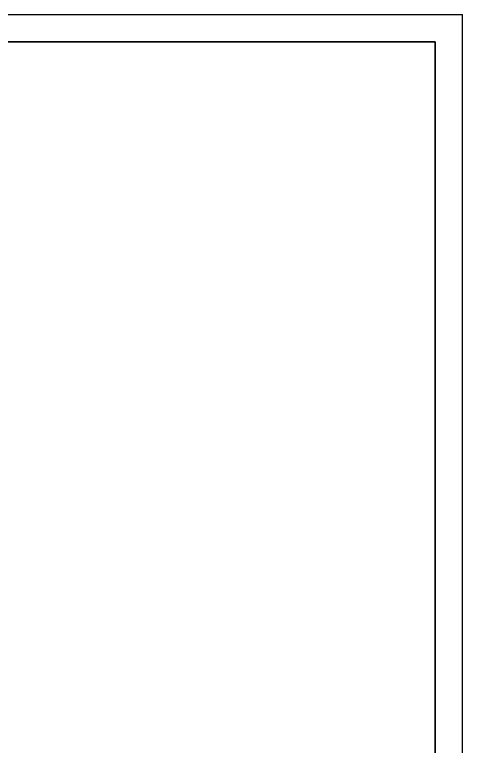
# Model space of a CAD drawing. Header units: millimetres. Extents: x 173791 to 206178, y -159089 to -143118.
# Drawn here: x 184197 to 185245, y -152089 to -150375 of the extents above; entities that cross this region are included whole.
import ezdxf

# ---------------------------------------------------------------- set-up
doc = ezdxf.new("R2010")
doc.units = ezdxf.units.MM
doc.layers.add('图层1', color=4, linetype='Continuous', lineweight=35)

msp = doc.modelspace()

# ---------------------------------------------------------------- linework, layer by layer
at = {"color": 7, "linetype": 'Continuous'}
for p in [(182584.2, -150375.2), (185245.3, -154138.7)]:
    msp.add_line(p, (185245.3, -150375.2), dxfattribs=at)
at = {"layer": '图层1'}
for p, q in [((185181.9, -150438.5), (182742.6, -150438.5)), ((185181.9, -154075.4), (185181.9, -150438.5)), ((185181.9, -154075.4), (185181.9, -150438.5))]:
    msp.add_line(p, q, dxfattribs=at)

doc.saveas('drawing.dxf')
